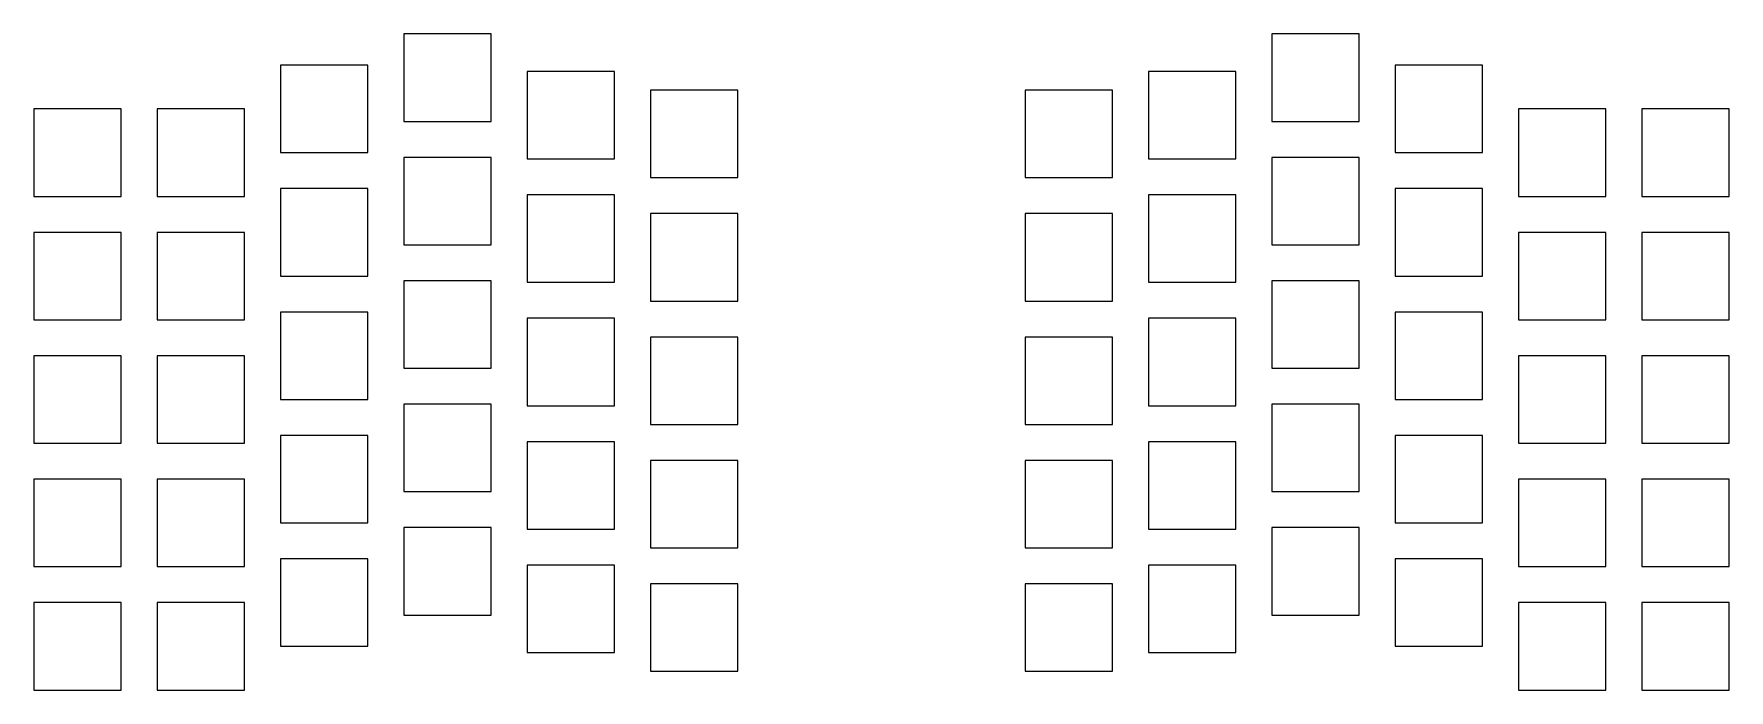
# Model space of a CAD drawing. Header units: millimetres. Extents: x 93 to 364, y -157 to -52.
import ezdxf

# ---------------------------------------------------------------- set-up
doc = ezdxf.new("R2010")
doc.units = ezdxf.units.MM

msp = doc.modelspace()

# ---------------------------------------------------------------- linework, layer by layer
for p, q in [((166.25, -52), (152.25, -52)), ((152.25, -52), (152.25, -66)), ((166.25, -66), (166.25, -52)), ((305.25, -52), (291.25, -52)), ((291.25, -52), (291.25, -66)), ((305.25, -66), (305.25, -52)), ((146.5, -57), (132.5, -57)), ((132.5, -57), (132.5, -71)), ((146.5, -71), (146.5, -57)), ((325, -57), (311, -57)), ((311, -57), (311, -71)), ((325, -71), (325, -57)), ((186, -58), (172, -58)), ((172, -58), (172, -72)), ((186, -72), (186, -58)), ((285.5, -58), (271.5, -58)), ((271.5, -58), (271.5, -72)), ((285.5, -72), (285.5, -58)), ((205.75, -61), (191.75, -61)), ((191.75, -61), (191.75, -75)), ((205.75, -75), (205.75, -61)), ((265.75, -61), (251.75, -61)), ((251.75, -61), (251.75, -75)), ((265.75, -75), (265.75, -61)), ((107, -64), (93, -64)), ((93, -64), (93, -78)), ((107, -78), (107, -64)), ((126.75, -64), (112.75, -64)), ((112.75, -64), (112.75, -78)), ((126.75, -78), (126.75, -64)), ((344.75, -64), (330.75, -64)), ((330.75, -64), (330.75, -78)), ((344.75, -78), (344.75, -64)), ((364.5, -64), (350.5, -64)), ((350.5, -64), (350.5, -78)), ((364.5, -78), (364.5, -64)), ((152.25, -66), (166.25, -66)), ((291.25, -66), (305.25, -66)), ((132.5, -71), (146.5, -71)), ((166.25, -71.75), (152.25, -71.75)), ((152.25, -71.75), (152.25, -85.75)), ((166.25, -85.75), (166.25, -71.75)), ((172, -72), (186, -72)), ((271.5, -72), (285.5, -72)), ((305.25, -71.75), (291.25, -71.75)), ((291.25, -71.75), (291.25, -85.75)), ((305.25, -85.75), (305.25, -71.75)), ((311, -71), (325, -71)), ((191.75, -75), (205.75, -75)), ((251.75, -75), (265.75, -75)), ((93, -78), (107, -78)), ((112.75, -78), (126.75, -78)), ((146.5, -76.75), (132.5, -76.75)), ((132.5, -76.75), (132.5, -90.75)), ((146.5, -90.75), (146.5, -76.75)), ((186, -77.75), (172, -77.75)), ((172, -77.75), (172, -91.75)), ((186, -91.75), (186, -77.75)), ((285.5, -77.75), (271.5, -77.75)), ((271.5, -77.75), (271.5, -91.75)), ((285.5, -91.75), (285.5, -77.75)), ((325, -76.75), (311, -76.75)), ((311, -76.75), (311, -90.75)), ((325, -90.75), (325, -76.75)), ((330.75, -78), (344.75, -78)), ((350.5, -78), (364.5, -78)), ((205.75, -80.75), (191.75, -80.75)), ((191.75, -80.75), (191.75, -94.75)), ((205.75, -94.75), (205.75, -80.75)), ((265.75, -80.75), (251.75, -80.75)), ((251.75, -80.75), (251.75, -94.75)), ((265.75, -94.75), (265.75, -80.75)), ((107, -83.75), (93, -83.75)), ((93, -83.75), (93, -97.75)), ((107, -97.75), (107, -83.75)), ((126.75, -83.75), (112.75, -83.75)), ((112.75, -83.75), (112.75, -97.75)), ((126.75, -97.75), (126.75, -83.75)), ((344.75, -83.75), (330.75, -83.75)), ((330.75, -83.75), (330.75, -97.75)), ((344.75, -97.75), (344.75, -83.75)), ((364.5, -83.75), (350.5, -83.75)), ((350.5, -83.75), (350.5, -97.75)), ((364.5, -97.75), (364.5, -83.75)), ((152.25, -85.75), (166.25, -85.75)), ((291.25, -85.75), (305.25, -85.75)), ((132.5, -90.75), (146.5, -90.75)), ((166.25, -91.5), (152.25, -91.5)), ((152.25, -91.5), (152.25, -105.5)), ((166.25, -105.5), (166.25, -91.5)), ((172, -91.75), (186, -91.75)), ((271.5, -91.75), (285.5, -91.75)), ((305.25, -91.5), (291.25, -91.5)), ((291.25, -91.5), (291.25, -105.5)), ((305.25, -105.5), (305.25, -91.5)), ((311, -90.75), (325, -90.75)), ((191.75, -94.75), (205.75, -94.75)), ((251.75, -94.75), (265.75, -94.75)), ((146.5, -96.5), (132.5, -96.5)), ((132.5, -96.5), (132.5, -110.5)), ((146.5, -110.5), (146.5, -96.5)), ((186, -97.5), (172, -97.5)), ((172, -97.5), (172, -111.5)), ((186, -111.5), (186, -97.5)), ((285.5, -97.5), (271.5, -97.5)), ((271.5, -97.5), (271.5, -111.5)), ((285.5, -111.5), (285.5, -97.5)), ((325, -96.5), (311, -96.5)), ((311, -96.5), (311, -110.5)), ((325, -110.5), (325, -96.5)), ((93, -97.75), (107, -97.75)), ((112.75, -97.75), (126.75, -97.75)), ((330.75, -97.75), (344.75, -97.75)), ((350.5, -97.75), (364.5, -97.75)), ((205.75, -100.5), (191.75, -100.5)), ((191.75, -100.5), (191.75, -114.5)), ((205.75, -114.5), (205.75, -100.5)), ((265.75, -100.5), (251.75, -100.5)), ((251.75, -100.5), (251.75, -114.5)), ((265.75, -114.5), (265.75, -100.5)), ((107, -103.5), (93, -103.5)), ((93, -103.5), (93, -117.5)), ((107, -117.5), (107, -103.5)), ((126.75, -103.5), (112.75, -103.5)), ((112.75, -103.5), (112.75, -117.5)), ((126.75, -117.5), (126.75, -103.5)), ((152.25, -105.5), (166.25, -105.5)), ((291.25, -105.5), (305.25, -105.5)), ((344.75, -103.5), (330.75, -103.5)), ((330.75, -103.5), (330.75, -117.5)), ((344.75, -117.5), (344.75, -103.5)), ((364.5, -103.5), (350.5, -103.5)), ((350.5, -103.5), (350.5, -117.5)), ((364.5, -117.5), (364.5, -103.5)), ((132.5, -110.5), (146.5, -110.5)), ((166.25, -111.25), (152.25, -111.25)), ((152.25, -111.25), (152.25, -125.25)), ((166.25, -125.25), (166.25, -111.25)), ((305.25, -111.25), (291.25, -111.25)), ((291.25, -111.25), (291.25, -125.25)), ((305.25, -125.25), (305.25, -111.25)), ((311, -110.5), (325, -110.5)), ((172, -111.5), (186, -111.5)), ((271.5, -111.5), (285.5, -111.5)), ((146.5, -116.25), (132.5, -116.25)), ((132.5, -116.25), (132.5, -130.25)), ((146.5, -130.25), (146.5, -116.25)), ((191.75, -114.5), (205.75, -114.5)), ((251.75, -114.5), (265.75, -114.5)), ((325, -116.25), (311, -116.25)), ((311, -116.25), (311, -130.25)), ((325, -130.25), (325, -116.25)), ((93, -117.5), (107, -117.5)), ((112.75, -117.5), (126.75, -117.5)), ((186, -117.25), (172, -117.25)), ((172, -117.25), (172, -131.25)), ((186, -131.25), (186, -117.25)), ((285.5, -117.25), (271.5, -117.25)), ((271.5, -117.25), (271.5, -131.25)), ((285.5, -131.25), (285.5, -117.25)), ((330.75, -117.5), (344.75, -117.5)), ((350.5, -117.5), (364.5, -117.5)), ((205.75, -120.25), (191.75, -120.25)), ((191.75, -120.25), (191.75, -134.25)), ((205.75, -134.25), (205.75, -120.25)), ((265.75, -120.25), (251.75, -120.25)), ((251.75, -120.25), (251.75, -134.25)), ((265.75, -134.25), (265.75, -120.25)), ((107, -123.25), (93, -123.25)), ((93, -123.25), (93, -137.25)), ((107, -137.25), (107, -123.25)), ((126.75, -123.25), (112.75, -123.25)), ((112.75, -123.25), (112.75, -137.25)), ((126.75, -137.25), (126.75, -123.25)), ((344.75, -123.25), (330.75, -123.25)), ((330.75, -123.25), (330.75, -137.25)), ((344.75, -137.25), (344.75, -123.25)), ((364.5, -123.25), (350.5, -123.25)), ((350.5, -123.25), (350.5, -137.25)), ((364.5, -137.25), (364.5, -123.25)), ((152.25, -125.25), (166.25, -125.25)), ((291.25, -125.25), (305.25, -125.25)), ((132.5, -130.25), (146.5, -130.25)), ((311, -130.25), (325, -130.25)), ((166.25, -131), (152.25, -131)), ((152.25, -131), (152.25, -145)), ((166.25, -145), (166.25, -131)), ((172, -131.25), (186, -131.25)), ((271.5, -131.25), (285.5, -131.25)), ((305.25, -131), (291.25, -131)), ((291.25, -131), (291.25, -145)), ((305.25, -145), (305.25, -131)), ((191.75, -134.25), (205.75, -134.25)), ((251.75, -134.25), (265.75, -134.25)), ((93, -137.25), (107, -137.25)), ((112.75, -137.25), (126.75, -137.25)), ((146.5, -136), (132.5, -136)), ((132.5, -136), (132.5, -150)), ((146.5, -150), (146.5, -136)), ((186, -137), (172, -137)), ((172, -137), (172, -151)), ((186, -151), (186, -137)), ((285.5, -137), (271.5, -137)), ((271.5, -137), (271.5, -151)), ((285.5, -151), (285.5, -137)), ((325, -136), (311, -136)), ((311, -136), (311, -150)), ((325, -150), (325, -136)), ((330.75, -137.25), (344.75, -137.25)), ((350.5, -137.25), (364.5, -137.25)), ((205.75, -140), (191.75, -140)), ((191.75, -140), (191.75, -154)), ((205.75, -154), (205.75, -140)), ((265.75, -140), (251.75, -140)), ((251.75, -140), (251.75, -154)), ((265.75, -154), (265.75, -140)), ((107, -143), (93, -143)), ((93, -143), (93, -157)), ((107, -157), (107, -143)), ((126.75, -143), (112.75, -143)), ((112.75, -143), (112.75, -157)), ((126.75, -157), (126.75, -143)), ((344.75, -143), (330.75, -143)), ((330.75, -143), (330.75, -157)), ((344.75, -157), (344.75, -143)), ((364.5, -143), (350.5, -143)), ((350.5, -143), (350.5, -157)), ((364.5, -157), (364.5, -143)), ((152.25, -145), (166.25, -145)), ((291.25, -145), (305.25, -145)), ((132.5, -150), (146.5, -150)), ((172, -151), (186, -151)), ((271.5, -151), (285.5, -151)), ((311, -150), (325, -150)), ((191.75, -154), (205.75, -154)), ((251.75, -154), (265.75, -154)), ((93, -157), (107, -157)), ((112.75, -157), (126.75, -157)), ((330.75, -157), (344.75, -157)), ((350.5, -157), (364.5, -157))]:
    msp.add_line(p, q)

doc.saveas('drawing.dxf')
